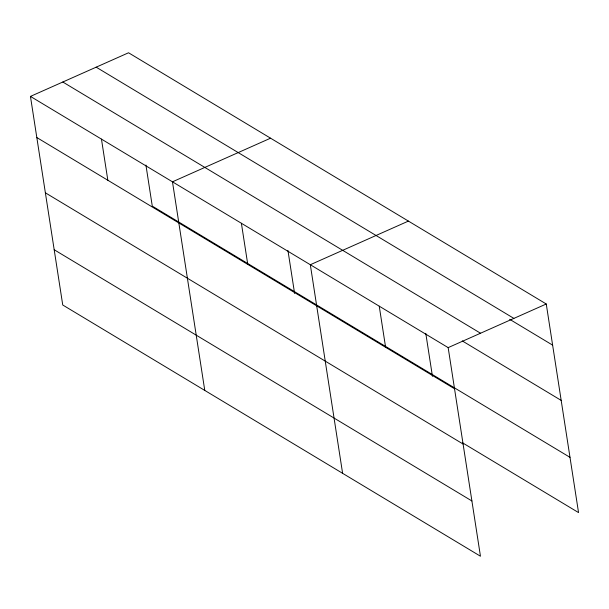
<?xml version="1.0" encoding="UTF-8"?>
<svg xmlns="http://www.w3.org/2000/svg" width="609" height="609" viewBox="0 0 609 609"><rect width="100%" height="100%" fill="white"/><g stroke="black" fill="none" stroke-linecap="round" stroke-linejoin="round"><path stroke-width="0.91" d="M30.45 96.405L448.163 347.625L480.455 556.223L62.742 305.002L30.45 96.405L128.545 52.777L546.258 303.998L578.55 512.595L462.596 442.857M270.563 138.19L172.469 181.817L204.769 390.422M408.411 221.09L310.316 264.725L342.608 473.322M448.163 347.625L546.258 303.998M96.176 67.173L513.889 318.393M509.649 319.291L552.629 345.136M62.818 82.009L480.531 333.23M462.254 340.903L561.178 400.395M569.994 457.336L152.28 206.116L145.924 165.047M36.822 137.543L454.535 388.763M45.37 192.809L463.084 444.03M54.186 249.743L471.899 500.963M425.79 333.359L432.443 376.301M379.24 306.175L385.611 347.313M287.943 250.459L294.596 293.401M241.392 223.275L247.764 264.413M101.459 139.111L107.831 180.249"/></g></svg>
